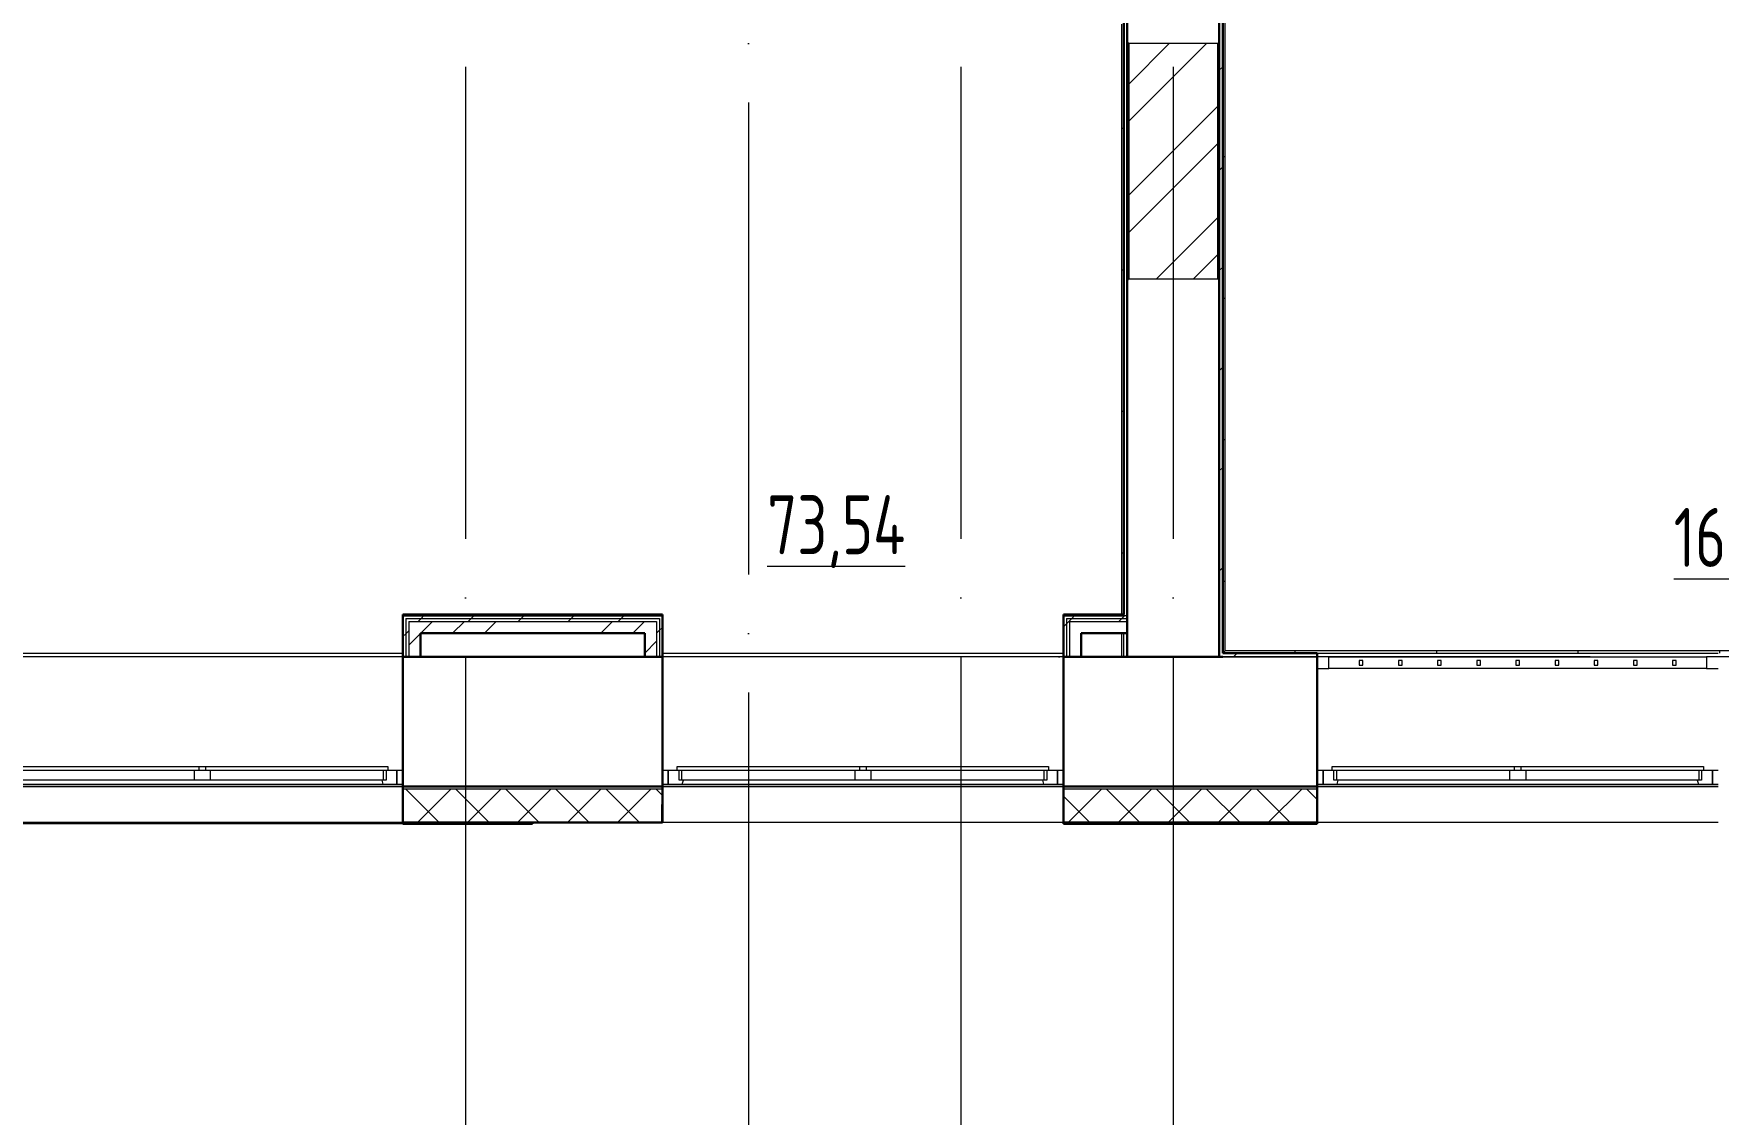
# Model space of a CAD drawing. Header units: millimetres. Extents: x -421858 to 614926, y -468665 to 141641.
# Drawn here: x -19687 to -12548, y -22080 to -17502 of the extents above; entities that cross this region are included whole.
import ezdxf

# ---------------------------------------------------------------- set-up
doc = ezdxf.new("R2010")
doc.units = ezdxf.units.MM
doc.linetypes.add('ADSK_Линия сетки', pattern=[25, 20, -2.5, 0, -2.5])
for name, color, linetype, lineweight in [('_ Окна', 7, 'Continuous', 9), ('Марки помещений', 252, 'Continuous', 20), ('Ограждение', 252, 'Continuous', 9), ('Окна', 252, 'Continuous', 9), ('Оси', 252, 'Continuous', 9), ('Стены внутренние', 7, 'Continuous', 18), ('Стены наружные', 7, 'Continuous', 18), ('Стены штриховка', 252, 'Continuous', 9)]:
    doc.layers.add(name, color=color, linetype=linetype, lineweight=lineweight)
doc.styles.add('GOST Common_3', font='', dxfattribs={"height": 3.5})
doc.styles.get('GOST Common_3').set_extended_font_data('GOST 2.304 type A')
pattern_1 = [(0, (-37741.8, 578), (0, 600), []), (90, (-37741.8, 578), (-600, 4e-14), [])]

# ---------------------------------------------------------------- blocks, each defined once
blk = doc.blocks.new('1 этаж')
at = {"layer": 'Ограждение', "true_color": 0x636466}
h = blk.add_hatch(dxfattribs=at)
h.set_pattern_fill('FP_37', color=251, style=0, pattern_type=2)
h.set_pattern_definition(pattern_1)
h.paths.add_polyline_path([(-14647.8, -20126.7), (-14637.8, -20116.7), (-14637.8, -14161.7), (-14647.8, -14151.7), (-14647.8, -19850.1)])
h = blk.add_hatch(dxfattribs=at)
h.set_pattern_fill('FP_25', color=251, style=0, pattern_type=2)
h.set_pattern_definition([(0, (-32121.8, 98), (0, 600), []), (90, (-32121.8, 98), (-600, 4e-14), [])])
h.paths.add_polyline_path([(-15077.8, -20141.7), (-15067.8, -20141.7), (-15067.8, -20041.7), (-15077.8, -20041.7)])
h.paths.add_polyline_path([(-15067.8, -19961.7), (-15067.8, -17451.7), (-15077.8, -17461.7), (-15077.8, -19961.7)])
h = blk.add_hatch(dxfattribs=at)
h.set_pattern_fill('FP_37', color=251, style=0, pattern_type=2)
h.set_pattern_definition(pattern_1)
h.paths.add_polyline_path([(-12235.6, -20126.7), (-11877.8, -20126.7), (-11887.8, -20116.7), (-14637.8, -20116.7), (-14647.8, -20126.7), (-12547.8, -20126.7)])
at = {"layer": 'Стены наружные', "lineweight": 9, "true_color": 0x636466}
h = blk.add_hatch(dxfattribs=at)
h.set_pattern_fill('FP_41', color=251, style=0, pattern_type=2)
h.set_pattern_definition([(180, (-32121.82, 98), (-1e-14, -100), [])])
h.paths.add_polyline_path([(-66007.8, -20701.7), (-64732.8, -20701.7), (-64732.8, -20691.7), (-66007.8, -20691.7)])
h.paths.add_polyline_path([(2115.4, -20701.7), (2692.2, -20701.7), (2692.2, -20691.7), (1407.2, -20691.7), (1407.2, -20701.7)])
h.paths.add_polyline_path([(-63032.8, -20701.7), (-61882.8, -20701.7), (-61882.8, -20691.7), (-63032.8, -20691.7)])
h.paths.add_polyline_path([(-754.8, -20701.7), (-292.8, -20701.7), (-292.8, -20691.7), (-1392.8, -20691.7), (-1392.8, -20701.7)])
h.paths.add_polyline_path([(-60182.8, -20701.7), (-59052.8, -20701.7), (-59052.8, -20691.7), (-60182.8, -20691.7)])
h.paths.add_polyline_path([(-3625, -20701.7), (-3092.8, -20701.7), (-3092.8, -20691.7), (-4167.8, -20691.7), (-4167.8, -20701.7)])
h.paths.add_polyline_path([(-57352.8, -20701.7), (-56242.8, -20701.7), (-56242.8, -20691.7), (-57352.8, -20691.7)])
h.paths.add_polyline_path([(-5867.8, -20701.7), (-5867.8, -20691.7), (-6962.8, -20691.7), (-6962.8, -20701.7), (-6495.2, -20701.7)])
h.paths.add_polyline_path([(-54542.8, -20701.7), (-53452.8, -20701.7), (-53452.8, -20691.7), (-54542.8, -20691.7)])
h.paths.add_polyline_path([(-8662.8, -20701.7), (-8662.8, -20691.7), (-9767.8, -20691.7), (-9767.8, -20701.7), (-9365.4, -20701.7)])
h.paths.add_polyline_path([(-51752.8, -20701.7), (-50622.8, -20701.7), (-50622.8, -20691.7), (-51752.8, -20691.7)])
h.paths.add_polyline_path([(-11518, -20701.7), (-11467.8, -20701.7), (-11467.8, -20691.7), (-12547.8, -20691.7), (-12547.8, -20701.7), (-12235.6, -20701.7)])
h.paths.add_polyline_path([(-48922.8, -20701.7), (-47802.8, -20701.7), (-47802.8, -20691.7), (-48922.8, -20691.7)])
h.paths.add_polyline_path([(-14247.8, -20701.7), (-14247.8, -20691.7), (-15322.8, -20691.7), (-15322.8, -20701.7), (-14388.2, -20701.7)])
h.paths.add_polyline_path([(-46102.8, -20701.7), (-45032.8, -20701.7), (-45032.8, -20691.7), (-46102.8, -20691.7)])
h.paths.add_polyline_path([(-17258.4, -20701.7), (-17022.8, -20701.7), (-17022.8, -20691.7), (-18122.8, -20691.7), (-18122.8, -20701.7), (-17976, -20701.7)])
h.paths.add_polyline_path([(-43332.8, -20701.7), (-42232.8, -20701.7), (-42232.8, -20691.7), (-43332.8, -20691.7)])
h.paths.add_polyline_path([(-19822.8, -20701.7), (-19822.8, -20691.7), (-20922.8, -20691.7), (-20922.8, -20701.7), (-20128.6, -20701.7)])
h.paths.add_polyline_path([(-40532.8, -20701.7), (-39402.8, -20701.7), (-39402.8, -20691.7), (-40532.8, -20691.7)])
h.paths.add_polyline_path([(-22622.8, -20701.7), (-22622.8, -20691.7), (-23702.8, -20691.7), (-23702.8, -20701.7), (-22998.8, -20701.7)])
h.paths.add_polyline_path([(-25869, -20701.7), (-25402.8, -20701.7), (-25402.8, -20691.7), (-26502.8, -20691.7), (-26502.8, -20701.7), (-26500.8, -20701.7)])
h.paths.add_polyline_path([(-37702.8, -20701.7), (-36592.8, -20701.7), (-36592.8, -20691.7), (-37702.8, -20691.7)])
h.paths.add_polyline_path([(-28204.8, -20701.7), (-28202.8, -20701.7), (-28202.8, -20691.7), (-29242.8, -20691.7), (-29241.8, -20701.7), (-28380.4, -20701.7)])
h.paths.add_polyline_path([(-34892.8, -20701.7), (-33782.8, -20701.7), (-33782.8, -20691.7), (-34892.8, -20691.7)])
h.paths.add_polyline_path([(-30942.8, -20701.7), (-30942.8, -20691.7), (-32082.8, -20691.7), (-32081.8, -20701.7), (-31092.8, -20701.7)])
at = {"layer": '_ Окна', "color": 251, "lineweight": 18, "true_color": 0x636466}
for p, q in [((-14197.8, -20141.7), (-14247.8, -20141.7)), ((-14247.8, -20141.7), (-14247.8, -20191.7)), ((-14247.8, -20191.7), (-14197.8, -20191.7)), ((-14197.8, -20191.7), (-14197.8, -20141.7)), ((-14053.8, -20156.7), (-14069.8, -20156.7)), ((-14069.8, -20156.7), (-14069.8, -20176.7)), ((-14069.8, -20176.7), (-14053.8, -20176.7)), ((-14053.8, -20176.7), (-14053.8, -20156.7)), ((-13887.8, -20156.7), (-13903.8, -20156.7)), ((-13903.8, -20156.7), (-13903.8, -20176.7)), ((-13903.8, -20176.7), (-13887.8, -20176.7)), ((-13887.8, -20176.7), (-13887.8, -20156.7)), ((-13721.8, -20156.7), (-13737.8, -20156.7)), ((-13737.8, -20156.7), (-13737.8, -20176.7)), ((-13737.8, -20176.7), (-13721.8, -20176.7)), ((-13721.8, -20176.7), (-13721.8, -20156.7)), ((-13555.8, -20156.7), (-13571.8, -20156.7)), ((-13571.8, -20156.7), (-13571.8, -20176.7)), ((-13571.8, -20176.7), (-13555.8, -20176.7)), ((-13555.8, -20176.7), (-13555.8, -20156.7)), ((-13389.8, -20156.7), (-13405.8, -20156.7)), ((-13405.8, -20156.7), (-13405.8, -20176.7)), ((-13405.8, -20176.7), (-13389.8, -20176.7)), ((-13389.8, -20176.7), (-13389.8, -20156.7)), ((-13223.8, -20156.7), (-13239.8, -20156.7)), ((-13239.8, -20156.7), (-13239.8, -20176.7)), ((-13239.8, -20176.7), (-13223.8, -20176.7)), ((-13223.8, -20176.7), (-13223.8, -20156.7)), ((-13057.8, -20156.7), (-13073.8, -20156.7)), ((-13073.8, -20156.7), (-13073.8, -20176.7)), ((-13073.8, -20176.7), (-13057.8, -20176.7)), ((-13057.8, -20176.7), (-13057.8, -20156.7)), ((-12891.8, -20156.7), (-12907.8, -20156.7)), ((-12907.8, -20156.7), (-12907.8, -20176.7)), ((-12907.8, -20176.7), (-12891.8, -20176.7)), ((-12891.8, -20176.7), (-12891.8, -20156.7)), ((-12725.8, -20156.7), (-12741.8, -20156.7)), ((-12741.8, -20156.7), (-12741.8, -20176.7)), ((-12741.8, -20176.7), (-12725.8, -20176.7)), ((-12725.8, -20176.7), (-12725.8, -20156.7)), ((-12547.8, -20141.7), (-12597.8, -20141.7)), ((-12597.8, -20141.7), (-12597.8, -20191.7)), ((-12597.8, -20191.7), (-12547.8, -20191.7)), ((-18193.8, -20623.7), (-18193.8, -20664.7)), ((-18147.8, -20623.7), (-18185.8, -20623.7)), ((-18147.8, -20681.7), (-18147.8, -20623.7)), ((-16959.8, -20623.7), (-16997.8, -20623.7)), ((-16997.8, -20623.7), (-16997.8, -20681.7)), ((-16951.8, -20664.7), (-16951.8, -20623.7)), ((-15393.8, -20623.7), (-15393.8, -20664.7)), ((-15347.8, -20623.7), (-15385.8, -20623.7)), ((-15347.8, -20681.7), (-15347.8, -20623.7)), ((-14184.8, -20623.7), (-14222.8, -20623.7)), ((-14222.8, -20623.7), (-14222.8, -20681.7)), ((-14176.8, -20664.7), (-14176.8, -20623.7)), ((-12618.8, -20623.7), (-12618.8, -20664.7)), ((-12572.8, -20623.7), (-12610.8, -20623.7)), ((-12572.8, -20681.7), (-12572.8, -20623.7)), ((-18211.8, -20664.7), (-18207.2, -20681.7)), ((-18207.2, -20681.7), (-18147.8, -20681.7)), ((-18193.8, -20664.7), (-18205.8, -20664.7)), ((-16997.8, -20681.7), (-16938.4, -20681.7)), ((-16939.8, -20664.7), (-16951.8, -20664.7)), ((-16938.4, -20681.7), (-16933.8, -20664.7)), ((-15411.8, -20664.7), (-15407.2, -20681.7)), ((-15407.2, -20681.7), (-15347.8, -20681.7)), ((-15393.8, -20664.7), (-15405.8, -20664.7)), ((-14222.8, -20681.7), (-14163.4, -20681.7)), ((-14164.8, -20664.7), (-14176.8, -20664.7)), ((-14163.4, -20681.7), (-14158.8, -20664.7)), ((-12636.8, -20664.7), (-12632.2, -20681.7)), ((-12632.2, -20681.7), (-12572.8, -20681.7)), ((-12618.8, -20664.7), (-12630.8, -20664.7))]:
    blk.add_line(p, q, dxfattribs=at)
at = {"layer": '_ Окна', "color": 251, "true_color": 0x636466}
for p, q in [((-18122.8, -20623.7), (-18147.8, -20623.7)), ((-18147.8, -20623.7), (-18147.8, -20681.7)), ((-16997.8, -20623.7), (-17022.8, -20623.7)), ((-16997.8, -20681.7), (-16997.8, -20623.7)), ((-15322.8, -20623.7), (-15347.8, -20623.7)), ((-15347.8, -20623.7), (-15347.8, -20681.7)), ((-14222.8, -20623.7), (-14247.8, -20623.7)), ((-14222.8, -20681.7), (-14222.8, -20623.7)), ((-12547.8, -20623.7), (-12572.8, -20623.7)), ((-12572.8, -20623.7), (-12572.8, -20681.7)), ((-18147.8, -20681.7), (-18122.8, -20681.7)), ((-17022.8, -20681.7), (-16997.8, -20681.7)), ((-15347.8, -20681.7), (-15322.8, -20681.7)), ((-14247.8, -20681.7), (-14222.8, -20681.7)), ((-12572.8, -20681.7), (-12547.8, -20681.7))]:
    blk.add_line(p, q, dxfattribs=at)
at = {"layer": 'Ограждение', "color": 251, "true_color": 0x636466}
for p, q in [((-14637.8, -20116.7), (-14637.8, -14161.7)), ((-15077.8, -17461.7), (-15077.8, -19961.9)), ((-15077.8, -20041.7), (-15077.8, -20141.7)), ((-15067.8, -20141.7), (-15067.8, -20041.7)), ((-14637.8, -20116.7), (-14647.8, -20126.7)), ((-11887.8, -20116.7), (-14637.8, -20116.7))]:
    blk.add_line(p, q, dxfattribs=at)
at = {"layer": 'Окна', "color": 251, "true_color": 0x636466}
for p, q in [((-14197.8, -20141.7), (-12597.8, -20141.7)), ((-12597.8, -20191.7), (-14197.8, -20191.7)), ((-19759.8, -20606.7), (-18987.8, -20606.7)), ((-18987.8, -20623.7), (-19759.8, -20623.7)), ((-19007.8, -20623.7), (-19007.8, -20664.7)), ((-18987.8, -20606.7), (-18957.8, -20606.7)), ((-18987.8, -20606.7), (-18987.8, -20623.7)), ((-18957.8, -20623.7), (-18987.8, -20623.7)), ((-18957.8, -20606.7), (-18185.8, -20606.7)), ((-18957.8, -20623.7), (-18957.8, -20606.7)), ((-18185.8, -20623.7), (-18957.8, -20623.7)), ((-18937.8, -20664.7), (-18937.8, -20623.7)), ((-18205.8, -20623.7), (-18205.8, -20664.7)), ((-18185.8, -20606.7), (-18185.8, -20623.7)), ((-16959.8, -20606.7), (-16187.8, -20606.7)), ((-16959.8, -20623.7), (-16959.8, -20606.7)), ((-16187.8, -20623.7), (-16959.8, -20623.7)), ((-16939.8, -20664.7), (-16939.8, -20623.7)), ((-16207.8, -20623.7), (-16207.8, -20664.7)), ((-16187.8, -20606.7), (-16157.8, -20606.7)), ((-16187.8, -20606.7), (-16187.8, -20623.7)), ((-16157.8, -20623.7), (-16187.8, -20623.7)), ((-16157.8, -20606.7), (-15385.8, -20606.7)), ((-16157.8, -20623.7), (-16157.8, -20606.7)), ((-15385.8, -20623.7), (-16157.8, -20623.7)), ((-16137.8, -20664.7), (-16137.8, -20623.7)), ((-15405.8, -20623.7), (-15405.8, -20664.7)), ((-15385.8, -20606.7), (-15385.8, -20623.7)), ((-14184.8, -20606.7), (-13412.8, -20606.7)), ((-14184.8, -20623.7), (-14184.8, -20606.7)), ((-13412.8, -20623.7), (-14184.8, -20623.7)), ((-14164.8, -20664.7), (-14164.8, -20623.7)), ((-13432.8, -20623.7), (-13432.8, -20664.7)), ((-13412.8, -20606.7), (-13382.8, -20606.7)), ((-13412.8, -20606.7), (-13412.8, -20623.7)), ((-13382.8, -20623.7), (-13412.8, -20623.7)), ((-13382.8, -20606.7), (-12610.8, -20606.7)), ((-13382.8, -20623.7), (-13382.8, -20606.7)), ((-12610.8, -20623.7), (-13382.8, -20623.7)), ((-13362.8, -20664.7), (-13362.8, -20623.7)), ((-12630.8, -20623.7), (-12630.8, -20664.7)), ((-12610.8, -20606.7), (-12610.8, -20623.7)), ((-19007.8, -20664.7), (-19739.8, -20664.7)), ((-19738.4, -20681.7), (-18207.2, -20681.7)), ((-18937.8, -20664.7), (-19007.8, -20664.7)), ((-18205.8, -20664.7), (-18937.8, -20664.7)), ((-16207.8, -20664.7), (-16939.8, -20664.7)), ((-16938.4, -20681.7), (-15407.2, -20681.7)), ((-16137.8, -20664.7), (-16207.8, -20664.7)), ((-15405.8, -20664.7), (-16137.8, -20664.7)), ((-13432.8, -20664.7), (-14164.8, -20664.7)), ((-14163.4, -20681.7), (-12632.2, -20681.7)), ((-13362.8, -20664.7), (-13432.8, -20664.7)), ((-12630.8, -20664.7), (-13362.8, -20664.7))]:
    blk.add_line(p, q, dxfattribs=at)
at = {"layer": 'Оси', "color": 251, "linetype": 'ADSK_Линия сетки', "ltscale": 100, "true_color": 0x636466}
for p, q in [((-16657.8, 32208.9), (-16657.8, -33767.9)), ((-17857.8, -2641.7), (-17857.8, -33767.9)), ((-15757.8, -2641.7), (-15757.8, -32497.9)), ((-14857.8, -2641.7), (-14857.8, -32497.9)), ((4409.5, -20141.7), (-72530.1, -20141.7))]:
    blk.add_line(p, q, dxfattribs=at)
at = {"layer": 'Стены внутренние', "color": 251, "lineweight": 30, "true_color": 0x636466}
for p, q in [((-15052.8, -17541.7), (-15047.8, -17541.7)), ((-14667.8, -17541.7), (-14662.8, -17541.7)), ((-15047.8, -18541.7), (-15052.8, -18541.7)), ((-14662.8, -18541.7), (-14667.8, -18541.7)), ((-15052.8, -20041.7), (-15052.8, -20141.7)), ((-18122.8, -20141.7), (-18122.8, -20691.7)), ((-17097.8, -20141.7), (-18047.8, -20141.7)), ((-17022.8, -20691.7), (-17022.8, -20141.7)), ((-15322.8, -20141.7), (-15322.8, -20691.7)), ((-14647.8, -20141.7), (-15247.8, -20141.7)), ((-15052.8, -20141.7), (-14662.8, -20141.7)), ((-14247.8, -20691.7), (-14247.8, -20141.7)), ((-18122.8, -20691.7), (-17022.8, -20691.7)), ((-18122.8, -20701.7), (-18122.8, -20843.7)), ((-17022.8, -20843.7), (-17022.8, -20701.7)), ((-15322.8, -20691.7), (-14247.8, -20691.7)), ((-15322.8, -20701.7), (-15322.8, -20843.7)), ((-14247.8, -20843.7), (-14247.8, -20701.7)), ((-18122.8, -20843.7), (-17022.8, -20843.7)), ((-15322.8, -20843.7), (-14247.8, -20843.7))]:
    blk.add_line(p, q, dxfattribs=at)
at = {"layer": 'Стены внутренние', "color": 251, "true_color": 0x636466}
for p, q in [((-15047.8, -17541.7), (-14667.8, -17541.7)), ((-14667.8, -18541.7), (-15047.8, -18541.7)), ((-14247.8, -20141.7), (-14647.8, -20141.7)), ((-18122.8, -20691.7), (-19822.8, -20691.7)), ((-15322.8, -20691.7), (-17022.8, -20691.7)), ((-12547.8, -20691.7), (-14247.8, -20691.7)), ((-18122.8, -20843.7), (-19822.8, -20843.7)), ((-15322.8, -20843.7), (-17022.8, -20843.7)), ((-12547.8, -20843.7), (-14247.8, -20843.7))]:
    blk.add_line(p, q, dxfattribs=at)
at = {"layer": 'Стены внутренние', "color": 251, "linetype": 'Continuous', "lineweight": 9, "true_color": 0x636466}
for p, q in [((-17970.3, -20841.7), (-18110.3, -20701.7)), ((-18059.8, -20841.7), (-17919.8, -20701.7)), ((-17758.2, -20841.7), (-17898.2, -20701.7)), ((-17847.6, -20841.7), (-17707.6, -20701.7)), ((-17546.1, -20841.7), (-17686.1, -20701.7)), ((-17635.5, -20841.7), (-17495.5, -20701.7)), ((-17333.9, -20841.7), (-17473.9, -20701.7)), ((-17423.4, -20841.7), (-17283.4, -20701.7)), ((-17121.8, -20841.7), (-17261.8, -20701.7)), ((-17211.2, -20841.7), (-17071.2, -20701.7)), ((-17022.8, -20728.6), (-17049.7, -20701.7)), ((-15302.1, -20841.7), (-15162.1, -20701.7)), ((-15000.5, -20841.7), (-15140.5, -20701.7)), ((-15089.9, -20841.7), (-14949.9, -20701.7)), ((-14788.3, -20841.7), (-14928.3, -20701.7)), ((-14877.8, -20841.7), (-14737.8, -20701.7)), ((-14576.2, -20841.7), (-14716.2, -20701.7)), ((-14665.7, -20841.7), (-14525.7, -20701.7)), ((-14364.1, -20841.7), (-14504.1, -20701.7)), ((-14453.5, -20841.7), (-14313.5, -20701.7)), ((-14247.8, -20745.9), (-14291.9, -20701.7)), ((-15212.6, -20841.7), (-15322.8, -20731.5)), ((-17993, -20841.7), (-17994.2, -20843.7)), ((-15177.4, -20841.7), (-15178.5, -20843.7)), ((-14942.8, -20841.7), (-14943.9, -20843.7)), ((-14922, -20843.7), (-14923.2, -20841.7)), ((-14687.4, -20843.7), (-14688.6, -20841.7))]:
    blk.add_line(p, q, dxfattribs=at)
at = {"layer": 'Стены наружные', "color": 251, "lineweight": 30, "true_color": 0x636466}
for p, q in [((-14662.8, -14136.7), (-14662.8, -20141.7)), ((-14647.8, -20126.7), (-14647.8, -14151.7)), ((-15052.8, -20041.7), (-15052.8, -17041.7)), ((-15067.8, -17176.7), (-15067.8, -19961.7)), ((-15047.8, -17541.7), (-15047.8, -18541.7)), ((-14667.8, -18541.7), (-14667.8, -17541.7)), ((-18122.8, -19961.7), (-18122.8, -20141.7)), ((-17022.8, -19961.7), (-18122.8, -19961.7)), ((-17022.8, -19966.7), (-18122.8, -19966.7)), ((-17022.8, -20141.7), (-17022.8, -19961.7)), ((-15322.8, -19961.7), (-15322.8, -20141.7)), ((-15067.8, -19961.7), (-15322.8, -19961.7)), ((-15067.8, -19966.7), (-15322.8, -19966.7)), ((-18047.8, -20041.7), (-17097.8, -20041.7)), ((-18047.8, -20141.7), (-18047.8, -20041.7)), ((-17097.8, -20041.7), (-17097.8, -20141.7)), ((-15247.8, -20041.7), (-15052.8, -20041.7)), ((-15247.8, -20141.7), (-15247.8, -20041.7)), ((-14247.8, -20126.7), (-14647.8, -20126.7)), ((-14247.8, -20141.7), (-14247.8, -20126.7)), ((-18122.8, -20141.7), (-18047.8, -20141.7)), ((-17097.8, -20141.7), (-17022.8, -20141.7)), ((-15322.8, -20141.7), (-15247.8, -20141.7)), ((-14662.8, -20141.7), (-14647.8, -20141.7)), ((-17022.8, -20691.7), (-18122.8, -20691.7)), ((-18122.8, -20691.7), (-18122.8, -20701.7)), ((-17022.8, -20701.7), (-17022.8, -20691.7)), ((-14247.8, -20691.7), (-15322.8, -20691.7)), ((-15322.8, -20691.7), (-15322.8, -20701.7)), ((-14247.8, -20701.7), (-14247.8, -20691.7)), ((-17572.8, -20843.7), (-18122.8, -20843.7)), ((-18122.8, -20843.7), (-18122.8, -20848.7)), ((-17572.8, -20848.7), (-17572.8, -20843.7)), ((-14247.8, -20843.7), (-15322.8, -20843.7)), ((-15322.8, -20843.7), (-15322.8, -20848.7)), ((-14247.8, -20848.7), (-14247.8, -20843.7)), ((-18122.8, -20848.7), (-17572.8, -20848.7)), ((-15322.8, -20848.7), (-14247.8, -20848.7))]:
    blk.add_line(p, q, dxfattribs=at)
at = {"layer": 'Стены наружные', "color": 251, "linetype": 'Continuous', "lineweight": 9, "true_color": 0x636466}
for p, q in [((-15047.8, -17716.3), (-14873.3, -17541.7)), ((-15047.8, -17873.4), (-14716.1, -17541.7)), ((-15047.8, -17716.3), (-14873.3, -17541.7)), ((-15047.8, -17873.4), (-14716.1, -17541.7)), ((-14662.8, -17656.9), (-14647.8, -17641.9)), ((-15047.8, -18187.7), (-14667.8, -17807.7)), ((-15047.8, -18187.7), (-14667.8, -17807.7)), ((-15047.8, -18344.9), (-14667.8, -17964.9)), ((-15047.8, -18344.9), (-14667.8, -17964.9)), ((-14662.8, -18081.2), (-14647.8, -18066.2)), ((-14930.3, -18541.7), (-14667.8, -18279.2)), ((-14930.3, -18541.7), (-14667.8, -18279.2)), ((-14773.2, -18541.7), (-14667.8, -18436.4)), ((-14773.2, -18541.7), (-14667.8, -18436.4)), ((-14662.8, -18505.4), (-14647.8, -18490.4)), ((-14662.8, -18929.7), (-14647.8, -18914.7)), ((-14662.8, -19354), (-14647.8, -19339)), ((-14662.8, -19778.2), (-14647.8, -19763.2)), ((-18058.3, -19991.7), (-18045.8, -19979.2)), ((-18045.8, -19979.2), (-18033.3, -19966.7)), ((-17846.2, -19991.7), (-17833.7, -19979.2)), ((-17833.7, -19979.2), (-17821.2, -19966.7)), ((-17821.2, -19966.7), (-17816.2, -19961.7)), ((-17634, -19991.7), (-17621.5, -19979.2)), ((-17621.5, -19979.2), (-17609, -19966.7)), ((-17421.9, -19991.7), (-17409.4, -19979.2)), ((-17409.4, -19979.2), (-17396.9, -19966.7)), ((-17396.9, -19966.7), (-17391.9, -19961.7)), ((-17209.8, -19991.7), (-17197.3, -19979.2)), ((-17197.3, -19979.2), (-17184.8, -19966.7)), ((-15300.6, -19991.7), (-15288.1, -19979.2)), ((-15288.1, -19979.2), (-15275.6, -19966.7)), ((-15275.6, -19966.7), (-15270.6, -19961.7)), ((-15088.4, -19991.7), (-15075.9, -19979.2)), ((-15075.9, -19979.2), (-15063.4, -19966.7)), ((-18122.8, -20056.2), (-18110.3, -20043.7)), ((-18110.3, -20043.7), (-18097.8, -20031.2)), ((-18097.8, -20092.5), (-18047.8, -20042.5)), ((-18047, -20041.7), (-17997, -19991.7)), ((-17912.1, -20041.7), (-17862.1, -19991.7)), ((-17777.1, -20041.7), (-17727.1, -19991.7)), ((-17283.7, -20041.7), (-17233.7, -19991.7)), ((-17148.8, -20041.7), (-17098.8, -19991.7)), ((-17047.8, -20041.9), (-17035.3, -20029.4)), ((-17035.3, -20029.4), (-17022.8, -20016.9)), ((-15322.8, -20014), (-15310.3, -20001.5)), ((-15310.3, -20001.5), (-15300.6, -19991.7)), ((-17097.8, -20125.7), (-17047.8, -20075.7)), ((-14602.1, -20141.7), (-14587.1, -20126.7)), ((-17994.2, -20843.7), (-17997.1, -20848.7)), ((-17760.1, -20844.7), (-17762.4, -20848.7)), ((-15178.5, -20843.7), (-15180.7, -20847.5)), ((-14943.9, -20843.7), (-14946.8, -20848.7)), ((-14919.2, -20848.7), (-14922, -20843.7)), ((-14686.7, -20844.9), (-14687.4, -20843.7))]:
    blk.add_line(p, q, dxfattribs=at)
at = {"layer": 'Стены наружные', "color": 251, "true_color": 0x636466}
for p, q in [((-19822.8, -20126.7), (-18122.8, -20126.7)), ((-17022.8, -20126.7), (-15322.8, -20126.7)), ((-14247.8, -20126.7), (-12547.8, -20126.7)), ((-18122.8, -20141.7), (-19822.8, -20141.7)), ((-15322.8, -20141.7), (-17022.8, -20141.7)), ((-19822.8, -20691.7), (-18122.8, -20691.7)), ((-17022.8, -20691.7), (-15322.8, -20691.7)), ((-14247.8, -20691.7), (-12547.8, -20691.7)), ((-19822.8, -20843.7), (-18122.8, -20843.7)), ((-18122.8, -20848.7), (-20350.5, -20848.7))]:
    blk.add_line(p, q, dxfattribs=at)
at = {"layer": 'Стены штриховка', "color": 251, "true_color": 0x636466}
for p, q in [((-18110.3, -19979.2), (-17035.3, -19979.2)), ((-18110.3, -19979.2), (-18110.3, -20141.7)), ((-17035.3, -19979.2), (-17035.3, -20141.7)), ((-15310.3, -19979.2), (-15052.8, -19979.2)), ((-15310.3, -19979.2), (-15310.3, -20141.7)), ((-15067.8, -19966.7), (-15067.8, -19961.7)), ((-15067.8, -19966.7), (-15052.8, -19966.7)), ((-18097.8, -19991.7), (-17047.8, -19991.7)), ((-18097.8, -19991.7), (-18097.8, -20141.7)), ((-17047.8, -19991.7), (-17047.8, -20141.7)), ((-15297.8, -19991.7), (-15052.8, -19991.7)), ((-15297.8, -19991.7), (-15297.8, -20141.7)), ((-14647.8, -20141.7), (-14247.8, -20141.7)), ((-17022.8, -20701.7), (-18122.8, -20701.7)), ((-14247.8, -20701.7), (-15322.8, -20701.7)), ((-18120.8, -20767.7), (-18122.8, -20767.7)), ((-18120.8, -20767.7), (-18120.8, -20841.7)), ((-17022.8, -20767.7), (-17024.8, -20767.7)), ((-17024.8, -20841.7), (-17024.8, -20767.7)), ((-15320.8, -20767.7), (-15322.8, -20767.7)), ((-15320.8, -20767.7), (-15320.8, -20841.7)), ((-14247.8, -20767.7), (-14249.8, -20767.7)), ((-14249.8, -20841.7), (-14249.8, -20767.7)), ((-18120.8, -20841.7), (-17024.8, -20841.7)), ((-15320.8, -20841.7), (-14249.8, -20841.7))]:
    blk.add_line(p, q, dxfattribs=at)
at = {"layer": 'Марки помещений', "color": 251, "true_color": 0x636466, "style": 'GOST Common_3', "width": 0.9}
for s, p in [('%%U73,54', (-16578.2, -19707.1)), ('%%U16,55', (-12736.8, -19760.8))]:
    blk.add_text(s, height=250, dxfattribs=at).set_placement(p)

msp = doc.modelspace()

# ---------------------------------------------------------------- block references
msp.add_blockref('1 этаж', (0, 0))

doc.saveas('drawing.dxf')
